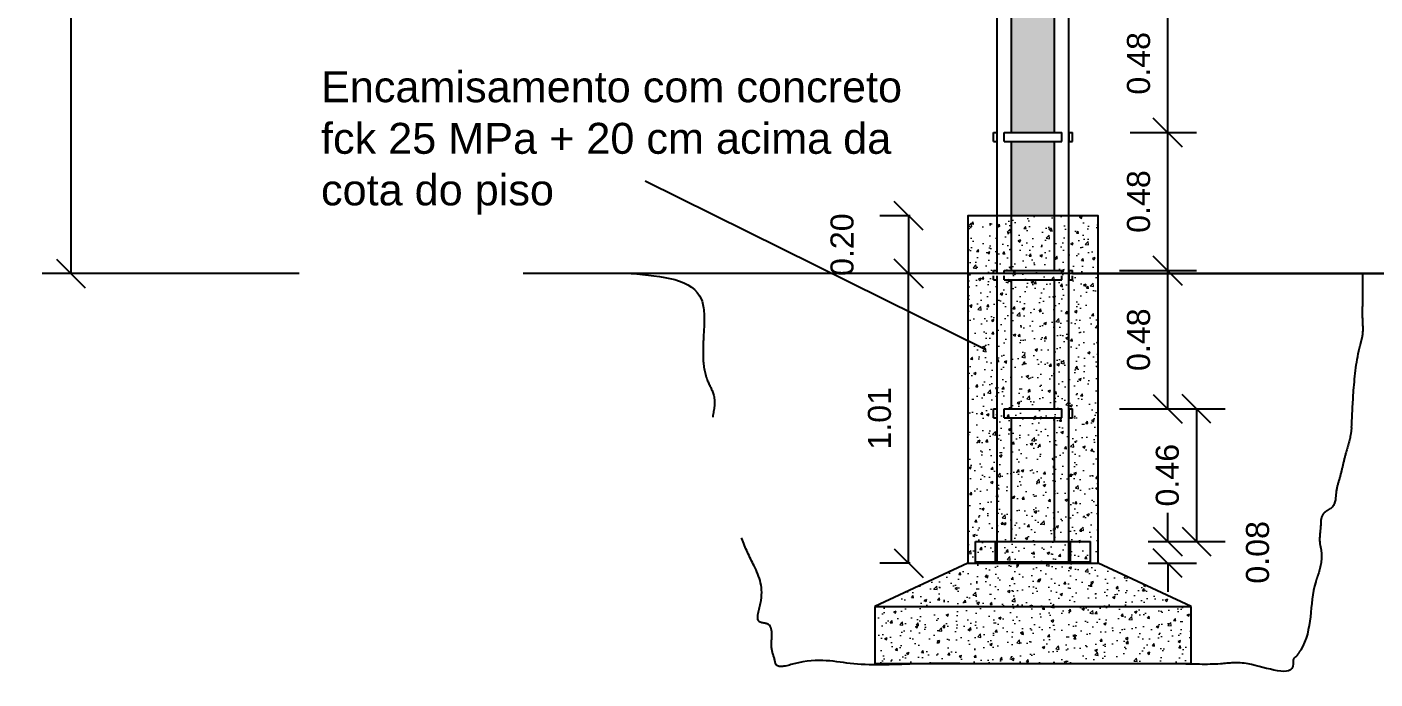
# Model space of a CAD drawing. Header units: millimetres. Extents: x 357 to 945, y 547 to 720.
# Drawn here: x 682.853 to 687.536, y 653.315 to 655.58 of the extents above; entities that cross this region are included whole.
import ezdxf

# ---------------------------------------------------------------- set-up
doc = ezdxf.new("R2010")
doc.units = ezdxf.units.MM
doc.header["$PDMODE"] = 34
doc.linetypes.add('HIDDEN', pattern=[9.525, 6.35, -3.175])
for name, color, linetype in [('A-PARED', 11, 'Continuous'), ('LCL - COTAS', 30, 'Continuous'), ('LCL-TEXTO4', 4, 'Continuous'), ('PLANTA-VIS', 7, 'Continuous'), ('Plantas-HID', 7, 'HIDDEN'), ('Plantas-VIS', 7, 'Continuous')]:
    doc.layers.add(name, color=color, linetype=linetype)
doc.layers.add('ANC_COTAS', color=7, linetype='Continuous', lineweight=9)
doc.styles.add('Arial', font='arial.ttf')
doc.styles.add('ROMANS', font='arial.ttf')
doc.dimstyles.new('1-100', dxfattribs={"dimscale": 2, "dimtxt": 0.04, "dimasz": 0.05, "dimexe": 0.05, "dimexo": 0.1, "dimgap": 0.03, "dimtad": 1, "dimzin": 1, "dimdsep": 46, "dimtxsty": 'Arial', "dimblk": 'OBLIQUE', "dimcen": 0, "dimclrd": 256, "dimclre": 256, "dimclrt": 256, "dimadec": 0, "dimazin": 0, "dimtfac": 1, "dimtofl": 0, "dimtmove": 2, "dimatfit": 3, "dimldrblk": 'OBLIQUE', "dimfxl": 0.04, "dimtolj": 1, "dimtzin": 1, "dimarcsym": 0})
pattern_1 = [(50, (5, 0), (0.0910923345, -0.007969543), [0.009525, -0.104775]), (355, (5, 0), (-0.017621711, 0.095528423), [0.00762, -0.083820292]), (100.451445, (5.00759, -0.00066), (0.0734706235, 0.087558876), [0.008095004, -0.089045122]), (46.1842, (5, 0.0254), (0.13553952, -0.021021164), [0.0142875, -0.1571625]), (96.635558, (5.0113, 0.02365), (0.118702067, 0.123713062), [0.012142512, -0.133567804]), (351.184151, (5, 0.0254), (0.118702067, 0.123713062), [0.011429984, -0.125729866]), (21, (5.0127, 0.01905), (0.0758071956, -0.051132599), [0.009525, -0.104775]), (326, (5.0127, 0.01905), (0.030901014, 0.092093983), [0.00762, -0.08382]), (71.451445, (5.01902, 0.01479), (0.10670821, 0.0409613844), [0.008095004, -0.089044969]), (37.5, (5, 0), (0.0015443016, 0.0422775194), [0, -0.082804, 0, -0.08509, 0, -0.0841375]), (7.5, (5, 0), (0.0334098313, 0.0500902874), [0, -0.048514, 0, -0.080899, 0, -0.0320675]), (327.5, (4.97168, 0), (0.0677952976, -0.002864372), [0, -0.03175, 0, -0.09906, 0, -0.131445]), (317.5, (4.95898, 0), (0.0740645907, 0.0127132455), [0, -0.041275, 0, -0.065786, 0, -0.093345])]

# ---------------------------------------------------------------- blocks, each defined once
blk = doc.blocks.new('_OBLIQUE')
at = {"color": 0, "linetype": 'ByBlock', "lineweight": -2}
blk.add_line((-0.5, -0.5), (0.5, 0.5), dxfattribs=at)
blk = doc.blocks.new('*D127')
at = {"layer": 'Defpoints', "color": 0, "transparency": 16777216}
for p in [(688.5892, 659.1614), (683.0051, 654.7237), (683.9977, 654.7237)]:
    blk.add_point(p, dxfattribs=at)
at = {"layer": 'LCL - COTAS', "lineweight": -2, "transparency": 16777216}
for p, q in [((688.3892, 659.1614), (682.9051, 659.1614)), ((683.0051, 659.1614), (683.0051, 654.7237)), ((683.7977, 654.7237), (682.9051, 654.7237))]:
    blk.add_line(p, q, dxfattribs=at)
at = {"layer": 'LCL - COTAS', "lineweight": -2, "transparency": 16777216, "xscale": 0.1, "yscale": 0.1, "zscale": 0.1}
for p, rotation in [((683.0051, 659.1614), 90), ((683.0051, 654.7237), 270)]:
    blk.add_blockref('_OBLIQUE', p, dxfattribs=dict(at, rotation=rotation))
at = {"layer": 'LCL - COTAS', "transparency": 16777216, "insert": (682.9051, 656.9426), "char_height": 0.08, "attachment_point": 5, "rotation": 90, "style": 'Arial'}
blk.add_mtext('\\A1;4.44', dxfattribs=at)
blk = doc.blocks.new('*D152')
at = {"layer": 'Defpoints', "color": 0, "transparency": 16777216}
for p in [(686.4476, 654.7335), (686.8155, 654.7335), (686.4476, 654.2535)]:
    blk.add_point(p, dxfattribs=at)
at = {"layer": 'LCL - COTAS', "lineweight": -2, "transparency": 16777216}
for p, q in [((686.6476, 654.7335), (686.9155, 654.7335)), ((686.8155, 654.2535), (686.8155, 654.7335)), ((686.6476, 654.2535), (686.9155, 654.2535))]:
    blk.add_line(p, q, dxfattribs=at)
at = {"layer": 'LCL - COTAS', "lineweight": -2, "transparency": 16777216, "xscale": 0.1, "yscale": 0.1, "zscale": 0.1}
for p, rotation in [((686.8155, 654.7335), 90), ((686.8155, 654.2535), 270)]:
    blk.add_blockref('_OBLIQUE', p, dxfattribs=dict(at, rotation=rotation))
at = {"layer": 'LCL - COTAS', "transparency": 16777216, "insert": (686.7146, 654.4935), "char_height": 0.08, "attachment_point": 5, "rotation": 90, "style": 'Arial'}
blk.add_mtext('\\A1;0.48', dxfattribs=at)
blk = doc.blocks.new('*D153')
at = {"layer": 'Defpoints', "color": 0, "transparency": 16777216}
for p in [(686.4854, 655.2135), (686.8155, 655.2135), (686.4476, 654.7335)]:
    blk.add_point(p, dxfattribs=at)
at = {"layer": 'LCL - COTAS', "lineweight": -2, "transparency": 16777216}
for p, q in [((686.6854, 655.2135), (686.9155, 655.2135)), ((686.8155, 654.7335), (686.8155, 655.2135)), ((686.6476, 654.7335), (686.9155, 654.7335))]:
    blk.add_line(p, q, dxfattribs=at)
at = {"layer": 'LCL - COTAS', "lineweight": -2, "transparency": 16777216, "xscale": 0.1, "yscale": 0.1, "zscale": 0.1}
for p, rotation in [((686.8155, 655.2135), 90), ((686.8155, 654.7335), 270)]:
    blk.add_blockref('_OBLIQUE', p, dxfattribs=dict(at, rotation=rotation))
at = {"layer": 'LCL - COTAS', "transparency": 16777216, "insert": (686.7146, 654.9735), "char_height": 0.08, "attachment_point": 5, "rotation": 90, "style": 'Arial'}
blk.add_mtext('\\A1;0.48', dxfattribs=at)
blk = doc.blocks.new('*D154')
at = {"layer": 'Defpoints', "color": 0, "transparency": 16777216}
for p in [(686.4854, 655.6935), (686.8155, 655.6935), (686.4854, 655.2135)]:
    blk.add_point(p, dxfattribs=at)
at = {"layer": 'LCL - COTAS', "lineweight": -2, "transparency": 16777216}
for p, q in [((686.6854, 655.6935), (686.9155, 655.6935)), ((686.8155, 655.2135), (686.8155, 655.6935)), ((686.6854, 655.2135), (686.9155, 655.2135))]:
    blk.add_line(p, q, dxfattribs=at)
at = {"layer": 'LCL - COTAS', "lineweight": -2, "transparency": 16777216, "xscale": 0.1, "yscale": 0.1, "zscale": 0.1}
for p, rotation in [((686.8155, 655.6935), 90), ((686.8155, 655.2135), 270)]:
    blk.add_blockref('_OBLIQUE', p, dxfattribs=dict(at, rotation=rotation))
at = {"layer": 'LCL - COTAS', "transparency": 16777216, "insert": (686.7146, 655.4535), "char_height": 0.08, "attachment_point": 5, "rotation": 90, "style": 'Arial'}
blk.add_mtext('\\A1;0.48', dxfattribs=at)
blk = doc.blocks.new('*D159')
at = {"layer": 'Defpoints', "color": 0, "transparency": 16777216}
for p in [(686.4476, 654.2535), (686.5476, 653.7925), (686.9155, 653.7925)]:
    blk.add_point(p, dxfattribs=at)
at = {"layer": 'LCL - COTAS', "lineweight": -2, "transparency": 16777216}
for p, q in [((686.6476, 654.2535), (687.0155, 654.2535)), ((686.9155, 654.2535), (686.9155, 653.7925)), ((686.7476, 653.7925), (687.0155, 653.7925))]:
    blk.add_line(p, q, dxfattribs=at)
at = {"layer": 'LCL - COTAS', "lineweight": -2, "transparency": 16777216, "xscale": 0.1, "yscale": 0.1, "zscale": 0.1}
for p, rotation in [((686.9155, 654.2535), 90), ((686.9155, 653.7925), 270)]:
    blk.add_blockref('_OBLIQUE', p, dxfattribs=dict(at, rotation=rotation))
at = {"layer": 'LCL - COTAS', "transparency": 16777216, "insert": (686.8146, 654.023), "char_height": 0.08, "attachment_point": 5, "rotation": 90, "style": 'Arial'}
blk.add_mtext('\\A1;0.46', dxfattribs=at)
blk = doc.blocks.new('*D160')
at = {"layer": 'Defpoints', "color": 0, "transparency": 16777216}
for p in [(686.5476, 653.7925), (686.5476, 653.7175), (686.8155, 653.7175)]:
    blk.add_point(p, dxfattribs=at)
at = {"layer": 'LCL - COTAS', "lineweight": -2, "transparency": 16777216}
for p, q in [((686.8155, 653.7925), (686.8155, 653.8925)), ((686.7476, 653.7925), (686.9155, 653.7925)), ((686.7476, 653.7175), (686.9155, 653.7175)), ((686.8155, 653.7175), (686.8155, 653.6175))]:
    blk.add_line(p, q, dxfattribs=at)
at = {"layer": 'LCL - COTAS', "lineweight": -2, "transparency": 16777216, "xscale": 0.1, "yscale": 0.1, "zscale": 0.1}
for p, rotation in [((686.8155, 653.7925), 270), ((686.8155, 653.7175), 90)]:
    blk.add_blockref('_OBLIQUE', p, dxfattribs=dict(at, rotation=rotation))
at = {"layer": 'LCL - COTAS', "transparency": 16777216, "insert": (687.128, 653.755), "char_height": 0.08, "attachment_point": 5, "rotation": 90, "style": 'Arial'}
blk.add_mtext('\\A1;0.08', dxfattribs=at)
blk = doc.blocks.new('*D201')
at = {"layer": 'Defpoints', "color": 0, "transparency": 16777216}
for p in [(685.9155, 654.7237), (686.1209, 654.7237), (686.1209, 653.7175)]:
    blk.add_point(p, dxfattribs=at)
at = {"layer": 'LCL - COTAS', "lineweight": -2, "transparency": 16777216}
for p, q in [((685.9209, 654.7237), (685.8155, 654.7237)), ((685.9155, 653.7175), (685.9155, 654.7237)), ((685.9209, 653.7175), (685.8155, 653.7175))]:
    blk.add_line(p, q, dxfattribs=at)
at = {"layer": 'LCL - COTAS', "lineweight": -2, "transparency": 16777216, "xscale": 0.1, "yscale": 0.1, "zscale": 0.1}
for p, rotation in [((685.9155, 654.7237), 90), ((685.9155, 653.7175), 270)]:
    blk.add_blockref('_OBLIQUE', p, dxfattribs=dict(at, rotation=rotation))
at = {"layer": 'LCL - COTAS', "transparency": 16777216, "insert": (685.8146, 654.2206), "char_height": 0.08, "attachment_point": 5, "rotation": 90, "style": 'Arial'}
blk.add_mtext('\\A1;1.01', dxfattribs=at)
blk = doc.blocks.new('*D202')
at = {"layer": 'Defpoints', "color": 0, "transparency": 16777216}
for p in [(686.1209, 654.9237), (685.9155, 654.7237), (686.1209, 654.7237)]:
    blk.add_point(p, dxfattribs=at)
at = {"layer": 'LCL - COTAS', "lineweight": -2, "transparency": 16777216}
for p, q in [((685.9209, 654.9237), (685.8155, 654.9237)), ((685.9155, 654.9237), (685.9155, 654.7237)), ((685.9209, 654.7237), (685.8155, 654.7237))]:
    blk.add_line(p, q, dxfattribs=at)
at = {"layer": 'LCL - COTAS', "lineweight": -2, "transparency": 16777216, "xscale": 0.1, "yscale": 0.1, "zscale": 0.1}
for p, rotation in [((685.9155, 654.9237), 90), ((685.9155, 654.7237), 270)]:
    blk.add_blockref('_OBLIQUE', p, dxfattribs=dict(at, rotation=rotation))
at = {"layer": 'LCL - COTAS', "transparency": 16777216, "insert": (685.6846, 654.8237), "char_height": 0.08, "attachment_point": 5, "rotation": 90, "style": 'Arial'}
blk.add_mtext('\\A1;0.20', dxfattribs=at)

msp = doc.modelspace()

# ---------------------------------------------------------------- hatches: boundary and pattern name
at = {"layer": 'ANC_COTAS'}
h = msp.add_hatch(dxfattribs=at)
h.set_pattern_fill('AR-CONC', color=256, scale=0.0005)
h.paths.add_polyline_path([(686.42263, 655.18176), (686.27263, 655.18176), (686.27263, 654.92374), (686.42263, 654.92374)])
h.paths.add_polyline_path([(686.42263, 655.66176), (686.27263, 655.66176), (686.27263, 655.21351), (686.42263, 655.21351)])
h.paths.add_polyline_path([(686.42263, 656.14176), (686.27263, 656.14176), (686.27263, 655.69351), (686.42263, 655.69351)])
h.paths.add_polyline_path([(686.42263, 656.62176), (686.27263, 656.62176), (686.27263, 656.17351), (686.42263, 656.17351)])
h.paths.add_polyline_path([(686.42263, 657.10176), (686.27263, 657.10176), (686.27263, 656.65351), (686.42263, 656.65351)])
h.paths.add_polyline_path([(686.42263, 657.50873), (686.27263, 657.50873), (686.27263, 657.13351), (686.42263, 657.13351)])
h.paths.add_polyline_path([(686.14023, 657.17127), (686.39775, 657.17127), (686.39775, 657.33613), (686.14023, 657.33613)])
h = msp.add_hatch(dxfattribs=at)
h.set_pattern_fill('AR-CONC', color=256, scale=0.0005)
h.set_pattern_definition(pattern_1)
h.paths.add_polyline_path([(686.57441, 654.92374), (686.12086, 654.92374), (686.12086, 653.71753), (686.57441, 653.71753)])
h = msp.add_hatch(dxfattribs=at)
h.set_pattern_fill('AR-CONC', color=256, scale=0.0005)
h.set_pattern_definition(pattern_1)
h.paths.add_polyline_path([(686.57441, 653.71753), (686.12086, 653.71753), (685.79763, 653.56753), (686.89763, 653.56753)])
h.paths.add_polyline_path([(686.89763, 653.56753), (685.79763, 653.56753), (685.79763, 653.36753), (686.89763, 653.36753)])

# ---------------------------------------------------------------- linework, layer by layer
msp.add_line((685.00021, 655.04494), (686.18382, 654.45922))
at = {"layer": 'A-PARED'}
for p, q in [((699.22686, 654.72374), (684.57648, 654.72374)), ((686.48538, 654.72374), (698.05988, 654.72374))]:
    msp.add_line(p, q, dxfattribs=at)
at = {"layer": 'PLANTA-VIS', "extrusion": (0, 1, 0)}
for p, q in [((686.22263, 654.72374), (686.22263, 657.56363)), ((686.47263, 653.79253), (686.47263, 657.56363)), ((686.27263, 655.21351), (686.27263, 655.66176)), ((686.42263, 655.21351), (686.42263, 655.66176)), ((686.20988, 655.21351), (686.22258, 655.21351)), ((686.20988, 655.18176), (686.20988, 655.21351)), ((686.20988, 655.18176), (686.22258, 655.18176)), ((686.22258, 655.18176), (686.22258, 655.21351)), ((686.24763, 655.18176), (686.24763, 655.21351)), ((686.24763, 655.21351), (686.44763, 655.21351)), ((686.24763, 655.18176), (686.44763, 655.18176)), ((686.27263, 654.73351), (686.27263, 655.18176)), ((686.42263, 654.73351), (686.42263, 655.18176)), ((686.44763, 655.18176), (686.44763, 655.21351)), ((686.47268, 655.21351), (686.48538, 655.21351)), ((686.47268, 655.18176), (686.47268, 655.21351)), ((686.47268, 655.18176), (686.48538, 655.18176)), ((686.48538, 655.18176), (686.48538, 655.21351)), ((686.20988, 654.73351), (686.22258, 654.73351)), ((686.20988, 654.72374), (686.20988, 654.73351)), ((686.22258, 654.72374), (686.22258, 654.73351)), ((686.24763, 654.73351), (686.44763, 654.73351)), ((686.24763, 654.72374), (686.24763, 654.73351)), ((686.44763, 654.72374), (686.44763, 654.73351)), ((686.47268, 654.73351), (686.48538, 654.73351)), ((686.47268, 654.70176), (686.47268, 654.73351)), ((686.48538, 654.72374), (686.48538, 654.73351))]:
    msp.add_line(p, q, dxfattribs=at)
at = {"layer": 'Plantas-HID', "linetype": 'HIDDEN', "ltscale": 0.2, "extrusion": (0, 1, 0)}
for p, q in [((686.20988, 654.70176), (686.20988, 654.7154)), ((686.22258, 654.70176), (686.22258, 654.7154)), ((686.22263, 653.79253), (686.22263, 654.7154)), ((686.24763, 654.70176), (686.24763, 654.7154)), ((686.44763, 654.70176), (686.44763, 654.7154)), ((686.48538, 654.70176), (686.48538, 654.7154)), ((686.20988, 654.70176), (686.22258, 654.70176)), ((686.24763, 654.70176), (686.44763, 654.70176)), ((686.27263, 654.25351), (686.27263, 654.70176)), ((686.42263, 654.25351), (686.42263, 654.70176)), ((686.47268, 654.70176), (686.48538, 654.70176)), ((686.20988, 654.25351), (686.22258, 654.25351)), ((686.20988, 654.22176), (686.20988, 654.25351)), ((686.22258, 654.22176), (686.22258, 654.25351)), ((686.24763, 654.22176), (686.24763, 654.25351)), ((686.24763, 654.25351), (686.44763, 654.25351)), ((686.44763, 654.22176), (686.44763, 654.25351)), ((686.47268, 654.25351), (686.48538, 654.25351)), ((686.47268, 654.22176), (686.47268, 654.25351)), ((686.48538, 654.22176), (686.48538, 654.25351)), ((686.20988, 654.22176), (686.22258, 654.22176)), ((686.24763, 654.22176), (686.44763, 654.22176)), ((686.27263, 653.79253), (686.27263, 654.22176)), ((686.42263, 653.79253), (686.42263, 654.22176)), ((686.47268, 654.22176), (686.48538, 654.22176)), ((686.14763, 653.79253), (686.54763, 653.79253)), ((686.14763, 653.72253), (686.14763, 653.79253)), ((686.21763, 653.72253), (686.21763, 653.79253)), ((686.22263, 653.72253), (686.22263, 653.79253)), ((686.47263, 653.72253), (686.47263, 653.79253)), ((686.47763, 653.72253), (686.47763, 653.79253)), ((686.54763, 653.72253), (686.54763, 653.79253)), ((686.12086, 653.71753), (686.57441, 653.71753)), ((686.14763, 653.72253), (686.54763, 653.72253)), ((686.14763, 653.71753), (686.14763, 653.72253)), ((686.14763, 653.71753), (686.14763, 653.72253)), ((686.54763, 653.71753), (686.54763, 653.72253)), ((686.54763, 653.71753), (686.54763, 653.72253)), ((686.54763, 653.71753), (686.54763, 653.72253))]:
    msp.add_line(p, q, dxfattribs=at)
at = {"layer": 'Plantas-HID', "linetype": 'HIDDEN', "ltscale": 0.2}
for p, q in [((686.12086, 653.71753), (685.79763, 653.56753)), ((686.89763, 653.56753), (686.57441, 653.71753)), ((685.79763, 653.56753), (686.89763, 653.56753)), ((685.79763, 653.56753), (685.79763, 653.36753)), ((686.89763, 653.36753), (686.89763, 653.56753)), ((686.89763, 653.36753), (685.79763, 653.36753))]:
    msp.add_line(p, q, dxfattribs=at)
for points in [[(684.95109, 654.72374), (685.1958, 654.63312), (685.20434, 654.5306), (685.20149, 654.43378), (685.21574, 654.35404), (685.23854, 654.29994), (685.23484, 654.22504)], [(687.45426, 654.18919), (687.46153, 654.31715), (687.48432, 654.47378), (687.49287, 654.5108), (687.49287, 654.56775), (687.49287, 654.61047), (687.49287, 654.72374)]]:
    msp.add_spline(points, degree=3, dxfattribs=at)
msp.add_open_spline([(687.45426, 654.18919), (687.45356, 654.18326), (687.4504, 654.15047), (687.43636, 654.11133), (687.42376, 654.0578), (687.41315, 654.01222), (687.39755, 653.96663), (687.40032, 653.91546), (687.36862, 653.90034), (687.34644, 653.88203), (687.34875, 653.839), (687.33949, 653.79752), (687.35513, 653.74253), (687.34464, 653.69547), (687.30495, 653.58622), (687.32164, 653.4765), (687.26851, 653.40291), (687.26164, 653.39183), (687.24925, 653.38555), (687.26249, 653.31006), (687.10066, 653.38212), (686.98629, 653.36274), (686.85065, 653.36921), (686.67242, 653.36696), (686.4481, 653.36827), (686.19461, 653.36657), (685.95369, 653.37099), (685.72119, 653.35624), (685.58703, 653.39564), (685.45607, 653.34838), (685.44927, 653.39121), (685.4299, 653.43004), (685.45244, 653.5102), (685.37812, 653.50907), (685.42043, 653.61349), (685.38517, 653.69935), (685.33929, 653.78526), (685.32356, 653.84576), (685.3035, 653.8897), (685.31653, 653.94123), (685.29719, 653.99014), (685.28792, 654.02984), (685.28129, 654.06213), (685.27158, 654.08172), (685.24678, 654.10672), (685.26568, 654.15605), (685.24324, 654.19101), (685.24454, 654.22315), (685.23677, 654.22494), (685.23484, 654.22504)], degree=3, knots=[0.5576046, 0.5576046, 0.5576046, 0.5576046, 0.5735501, 0.6436608, 0.6917229, 0.7363141, 0.7833839, 0.8406142, 0.8650352, 0.8831111, 0.9235833, 0.9818845, 1.011507, 1.0916123, 1.1199401, 1.3618942, 1.3814076, 1.391245, 1.4007102, 1.4194312, 1.5758743, 1.6720073, 1.8201555, 1.9636125, 2.2131553, 2.4909088, 2.7218394, 2.9459296, 3.1538175, 3.2169385, 3.2276584, 3.2749543, 3.3592467, 3.3843668, 3.4500563, 3.5823962, 3.6865295, 3.7343107, 3.7708852, 3.8278281, 3.8838445, 3.9247409, 3.9505163, 3.9827442, 3.9883752, 4.0548469, 4.1008167, 4.1220517, 4.1280067, 4.1280067, 4.1280067, 4.1280067], dxfattribs=at)
at = {"layer": 'Plantas-VIS'}
msp.add_lwpolyline([(686.12086, 653.71753), (686.57441, 653.71753), (686.57441, 654.92374), (686.12086, 654.92374)], close=True, dxfattribs=at)

# ---------------------------------------------------------------- texts
at = {"layer": 'LCL-TEXTO4', "insert": (683.87416, 655.42586), "char_height": 0.10743114, "width": 2.2064682, "attachment_point": 1, "style": 'ROMANS'}
msp.add_mtext('{\\fArial|b0|i0|c0|p34;\\H1.00007x;\\C2;Encamisamento com concreto fck 25 MPa + 20 cm acima da cota do piso}', dxfattribs=at)

# ---------------------------------------------------------------- dimensions: what is measured, and where the dimension line sits
at = {"layer": 'LCL - COTAS'}
for base, p1, p2, picture, middle in [((683.00514, 654.72374), (688.58916, 659.16141), (683.99774, 654.72374), '*D127', (682.90514, 656.94258)), ((686.81545, 655.69351), (686.48538, 655.21351), (686.48538, 655.69351), '*D154', (686.71461, 655.45351)), ((686.81545, 655.21351), (686.44763, 654.73351), (686.48538, 655.21351), '*D153', (686.71461, 654.97351)), ((685.91549, 654.72374), (686.12086, 654.92374), (686.12086, 654.72374), '*D202', (685.68464, 654.82374)), ((685.91549, 654.72374), (686.12086, 653.71753), (686.12086, 654.72374), '*D201', (685.81464, 654.22064)), ((686.81545, 654.73351), (686.44763, 654.25351), (686.44763, 654.73351), '*D152', (686.71461, 654.49351)), ((686.91545, 653.79253), (686.44763, 654.25351), (686.54763, 653.79253), '*D159', (686.81461, 654.02302)), ((686.8154533064, 653.7175347857), (686.5476341595, 653.7925347857), (686.5476341595, 653.7175347857), '*D160', (687.1279908235, 653.7550347857))]:
    dim = msp.add_linear_dim(base=base, p1=p1, p2=p2, angle=90, dimstyle='1-100', dxfattribs=at)
    dim.commit()
    dim.dimension.update_dxf_attribs({"geometry": picture, "text_midpoint": middle})

doc.saveas('drawing.dxf')
